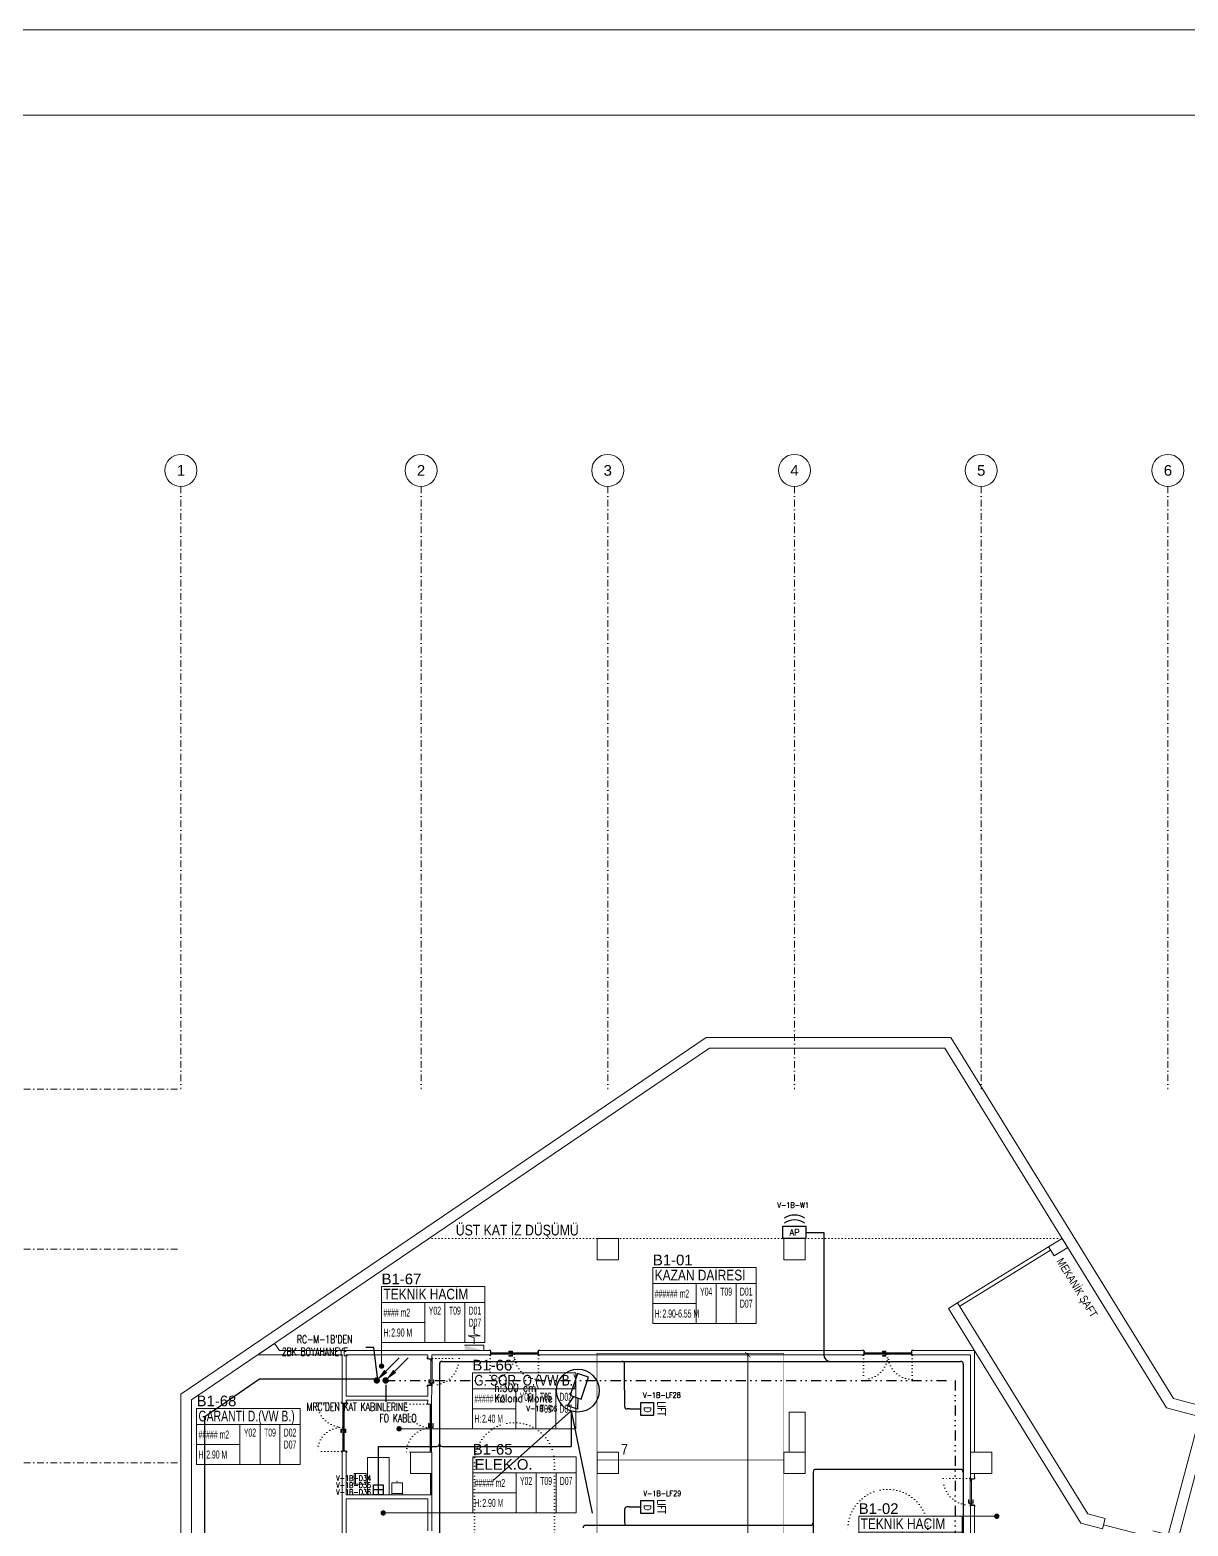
# Model space of a CAD drawing. Header units: metres. Extents: x -13621 to 152406, y -16073 to 22221.
# Drawn here: x 55434 to 59776, y 6992 to 12601 of the extents above; entities that cross this region are included whole.
import ezdxf
from ezdxf.enums import TextEntityAlignment as Align

# ---------------------------------------------------------------- set-up
doc = ezdxf.new("R2010")
doc.units = ezdxf.units.M
doc.header["$LTSCALE"] = 100
doc.header["$MEASUREMENT"] = 0
for name, pattern in [('DASHDOT2', [0.5, 0.25, -0.125, 0, -0.125]), ('DIVIDE2', [0.625, 0.25, -0.125, 0, -0.125, 0, -0.125]), ('DOT2', [0.125, 0, -0.125]), ('DOT5', [0.75, 0, -0.75]), ('HIDDEN', [0.375, 0.25, -0.125])]:
    doc.linetypes.add(name, pattern=pattern)
doc.layers.get('0').update_dxf_attribs({"color": 9, "lineweight": 9})
for name, color, linetype, lineweight in [('00', 9, 'Continuous', 9), ('01', 9, 'Continuous', 9), ('05', 9, 'Continuous', 9), ('05S', 9, 'Continuous', 9), ('06B', 9, 'Continuous', 9), ('06C', 9, 'Continuous', 9), ('06D', 9, 'Continuous', 9), ('09', 9, 'Continuous', 9), ('10', 9, 'Continuous', 9), ('15', 9, 'Continuous', 9), ('20', 9, 'DOT2', 9), ('21', 9, 'Continuous', 9), ('21_mahal200', 9, 'Continuous', 9), ('24', 9, 'DASHDOT2', 9), ('25', 9, 'Continuous', 9), ('32-ekipman', 9, 'Continuous', 9), ('40A', 9, 'Continuous', 9), ('Data  Tavan', 170, 'Continuous', 30), ('E-ACCESS POINT (KABLOSUZ ERİŞİM İÇİN)', 7, 'Continuous', 30), ('E-DAHİLİ DOME KAMERA', 7, 'Continuous', 30), ('E-DAHİLİ KAMERA', 7, 'Continuous', 30), ('E-DATA LIFT PRIZI', 7, 'Continuous', 30), ('E-DUVARA MONTE PRİZ KUTUSU', 7, 'Continuous', 30), ('E-KABLO', 7, 'Continuous', 30), ('E-OK', 3, 'Continuous', 30), ('E-YAZI', 7, 'Continuous', 30)]:
    doc.layers.add(name, color=color, linetype=linetype, lineweight=lineweight)
doc.styles.add('Arial', font='arial.ttf', dxfattribs={"height": 2.5})
doc.styles.add('E-YAZI', font='txttw.shx')
doc.styles.add('MuuM_TEXT-STANDART', font='ARIALN.TTF')
doc.dimstyles.new('MuuM_DIM200', dxfattribs={"dimscale": 20, "dimtxt": 2, "dimasz": 1, "dimexe": 1, "dimexo": 1, "dimgap": 1, "dimtad": 1, "dimdec": 1, "dimrnd": 0.5, "dimdsep": 46, "dimtxsty": 'MuuM_TEXT-STANDART', "dimblk": 'ARCHTICK', "dimcen": 0, "dimdle": 0.15, "dimclrd": 256, "dimclre": 256, "dimclrt": 256, "dimadec": 0, "dimazin": 0, "dimtfac": 5, "dimtdec": 1, "dimtix": 1, "dimtmove": 2, "dimatfit": 3, "dimldrblk": 'DOT', "dimfxl": 3, "dimfxlon": 1, "dimtolj": 1, "dimlwd": -1, "dimlwe": -1, "dimarcsym": 0})

# ---------------------------------------------------------------- blocks, each defined once
blk = doc.blocks.new('0_aks')
at = {"linetype": 'Continuous'}
blk.add_circle((0, 0), 3, dxfattribs=at)
at = {"style": 'Arial'}
blk.add_attdef('AKS', text='', height=2, dxfattribs=at).set_placement((0, 0), align=Align.MIDDLE_CENTER)
blk = doc.blocks.new('p-akslar_yeni')
at = {"layer": '24'}
for points in [[(6415, 2315.1), (6415, 55)], [(7315, 2315.1), (7315, 55)], [(8015, 2315.1), (8015, 55)], [(8715, 2315.1), (8715, 55)], [(9415, 2315.1), (9415, 55)], [(10115, 2315.1), (10115, 55)], [(-2190, 55), (6415, 55)], [(-2190, -545), (6415, -545)], [(-2190, -1345), (6415, -1345)]]:
    blk.add_lwpolyline(points, dxfattribs=at)
at = {"layer": '21', "xscale": 20, "yscale": 20, "zscale": 20}
for p, values in [((6415, 2375.1), {'AKS': '1'}), ((7315, 2375.1), {'AKS': '2'}), ((8015, 2375.1), {'AKS': '3'}), ((8715, 2375.1), {'AKS': '4'}), ((9415, 2375.1), {'AKS': '5'}), ((10115, 2375.1), {'AKS': '6'})]:
    blk.add_blockref('0_aks', p, dxfattribs=at).add_auto_attribs(values)
blk = doc.blocks.new('10_DUVARA MONTE PRİZ KUTUSU')
at = {"layer": 'E-DUVARA MONTE PRİZ KUTUSU', "color": 4}
for p, q in [((24.5, 0), (-24.5, 0)), ((0, 24.5), (0, -24.5))]:
    blk.add_line(p, q, dxfattribs=at)
blk.add_lwpolyline([(-24.5, -24.5), (24.5, -24.5), (24.5, 24.5), (-24.5, 24.5)], close=True, dxfattribs=at)
blk = doc.blocks.new('E-DATA LIFT PRIZI')
at = {"layer": 'E-DATA LIFT PRIZI', "color": 2}
blk.add_line((0, 0), (0, 42), dxfattribs=at)
blk.add_lwpolyline([(-24.6, 89.6), (24.6, 89.6), (24.6, 42), (-24.6, 42)], close=True, dxfattribs=at)
at = {"layer": 'E-DATA LIFT PRIZI', "color": 2, "style": 'E-YAZI', "width": 0.7}
blk.add_text('LIFT', height=30, dxfattribs=at).set_placement((-28, 104.2))
at = {"layer": 'E-DATA LIFT PRIZI', "color": 2, "style": 'E-YAZI'}
blk.add_text('D', height=25.6, dxfattribs=at).set_placement((-8.8, 54.6))
blk = doc.blocks.new('*U215')
at = {"layer": 'E-ACCESS POINT (KABLOSUZ ERİŞİM İÇİN)', "color": 4}
blk.add_lwpolyline([(-2.39, 3.24), (2.39, 3.24), (2.39, 0.65), (-2.39, 0.65)], close=True, dxfattribs=at)
at = {"layer": 'E-ACCESS POINT (KABLOSUZ ERİŞİM İÇİN)', "color": 3}
for centre in [(0, 1.56), (0, 0.55)]:
    blk.add_arc(centre, 3.99, 57.1828, 122.8172, dxfattribs=at)
at = {"layer": 'E-ACCESS POINT (KABLOSUZ ERİŞİM İÇİN)', "color": 3, "style": 'E-YAZI'}
blk.add_text('AP', height=1.28, dxfattribs=at).set_placement((-1.05, 1.31))
blk = doc.blocks.new('100_DAHİLİ DOME KAMERA')
at = {"layer": 'E-DAHİLİ DOME KAMERA', "color": 4}
for p, q in [((-1.94, 0.71), (-1.94, -0.69)), ((0.82, 0.71), (-1.94, 0.71)), ((0.82, -0.69), (0.82, 0.71)), ((0.82, 0.29), (2.13, 0.67)), ((2.13, 0.67), (2.13, -0.64)), ((-1.94, -0.69), (0.82, -0.69)), ((0.82, -0.27), (2.13, -0.64))]:
    blk.add_line(p, q, dxfattribs=at)
at = {"layer": 'E-DAHİLİ DOME KAMERA', "color": 4, "linetype": 'Continuous'}
blk.add_circle((0, 0), 2.57, dxfattribs=at)
at = {"layer": 'E-DAHİLİ KAMERA', "color": 4}
for q in [(13.42, 6.26), (13.42, -6.26)]:
    blk.add_line((2.57, 0), q, dxfattribs=at)
blk = doc.blocks.new('p-kolon_80x80')
blk.add_lwpolyline([(-40, -40), (40, -40), (40, 40), (-40, 40)], close=True)
blk = doc.blocks.new('1.bod.mimari.elk')
at = {"layer": '01'}
for points in [[(5506.7, -1741.2), (4752.4, -1474.9), (3694.6, -1194.2), (2863.6, 154.4), (1981.2, 154.4), (1695, -40), (1695, -40), (60, -1150.3), (40, -1163.9), (40, -1188.2), (40, -1370), (40, -1370), (40, -1430), (40, -1430), (40, -1850)], [(0, -2945), (0, -1142.7), (1968.9, 194.4), (2885.9, 194.4), (3720.3, -1159.7), (4764.2, -1436.6), (5520, -1703.5)], [(3252.2, -590.6), (3303.3, -559.2), (3324.2, -593.2), (3273.2, -624.7), (3252.2, -590.6)], [(3454.8, -1647.7), (3373.6, -1626.4), (2877.6, -821.5), (2911.6, -800.5), (2911.6, -800.5), (3399.2, -1591.8), (3464.9, -1609)], [(3643.2, -1655.6), (3701.4, -1670.8), (3819, -1227.3), (3857.7, -1237.5), (3729.8, -1719.6), (3633.1, -1694.3)], [(3454.8, -1647.7), (3464.9, -1609)]]:
    blk.add_lwpolyline(points, dxfattribs=at)
for p in [(1600, -600), (2300, -600), (900, -1400), (1600, -1400), (2300, -1400), (3000, -1400)]:
    blk.add_blockref('p-kolon_80x80', p, dxfattribs=at)
blk = doc.blocks.new('p-işyeri')
at = {"color": 0, "const_width": 2}
blk.add_lwpolyline([(200, 0), (200, 700), (-200, 700), (-200, 0)], close=True, dxfattribs=at)
blk = doc.blocks.new('prf-scr2')
at = {"linetype": 'DOT2', "ltscale": 10}
blk.add_line((0, 0.2), (0, -1.1), dxfattribs=at)
for p, q in [((-0.1, -0.2), (0.1, -0.3)), ((0.1, -0.2), (-0.1, -0.2)), ((0.1, -0.3), (-0.1, -0.3)), ((-0.1, -0.3), (0.1, -0.4)), ((0.1, -0.4), (-0.1, -0.4)), ((0.1, -0.5), (-0.1, -0.4)), ((-0.1, -0.4), (0.1, -0.4)), ((0.1, -0.6), (-0.1, -0.5)), ((-0.1, -0.5), (0.1, -0.5)), ((-0.1, -0.6), (0.1, -0.7)), ((0.1, -0.6), (-0.1, -0.6)), ((-0.1, -0.6), (0.1, -0.6)), ((-0.1, -0.7), (0.1, -0.8)), ((0.1, -0.7), (-0.1, -0.7)), ((-0.1, -0.8), (0.1, -0.8)), ((0.1, -0.8), (-0.1, -0.8)), ((0.1, -0.2), (0, -0.1)), ((0, -0.2), (0.1, -0.2))]:
    blk.add_line(p, q)
blk.add_lwpolyline([(0.2, 0), (-0.2, 0), (-0.2, 0), (-0.1, -0.1), (0.1, -0.1), (0.2, 0), (0.2, 0)], close=True)
for points in [[(0.2, 0), (-0.2, 0)], [(-0.1, -0.1), (-0.1, -0.2), (-0.1, -0.2), (-0.1, -0.2), (-0.1, -0.2), (-0.1, -0.3), (-0.1, -0.3), (-0.1, -0.3), (-0.1, -0.3), (-0.1, -0.4), (-0.1, -0.4), (-0.1, -0.4), (-0.1, -0.4), (-0.1, -0.4), (-0.1, -0.5), (-0.1, -0.5), (-0.1, -0.5), (-0.1, -0.5), (-0.1, -0.5), (-0.1, -0.5), (-0.1, -0.6), (-0.1, -0.6), (-0.1, -0.6), (-0.1, -0.6), (-0.1, -0.6), (-0.1, -0.7), (-0.1, -0.7), (-0.1, -0.7), (-0.1, -0.7), (-0.1, -0.7), (-0.1, -0.8), (-0.1, -0.8), (-0.1, -0.8), (-0.1, -0.8), (0, -0.9), (0, -0.9), (0, -0.9), (0.1, -0.8), (0.1, -0.8), (0.1, -0.7), (0.1, -0.7), (0.1, -0.7), (0.1, -0.7), (0.1, -0.7), (0.1, -0.7), (0.1, -0.6), (0.1, -0.6), (0.1, -0.6), (0.1, -0.6), (0.1, -0.6), (0.1, -0.5), (0.1, -0.5), (0.1, -0.5), (0.1, -0.5), (0.1, -0.4), (0.1, -0.4), (0.1, -0.4), (0.1, -0.4), (0.1, -0.4), (0.1, -0.3), (0.1, -0.3), (0.1, -0.3), (0.1, -0.3), (0.1, -0.3), (0.1, -0.3), (0.1, -0.2), (0.1, -0.2), (0.1, -0.2), (0.1, -0.2), (0.1, -0.2), (0.1, -0.1)]]:
    blk.add_lwpolyline(points)
blk = doc.blocks.new('gr-p-barel kilitli kapı kolu')
at = {"layer": '05S'}
h = blk.add_hatch(color=256, dxfattribs=at)
h.paths.add_polyline_path([(1.3, 0.8), (-1.3, 0.8), (-1.3, 0.7), (1.3, 0.7)])
h.paths.add_polyline_path([(2.75, 0.7), (-2.75, 0.7), (-2.75, 0), (2.75, 0)])
h.paths.add_polyline_path([(-11.7, 4.9), (-11.7, 6.7), (0.9, 6.7), (0.9, 0.8), (-0.9, 0.8), (-0.9, 4.9)])
at = {"flags": 128}
for points in [[(-0.9, 0.8), (-0.9, 4.9), (-11.7, 4.9), (-11.7, 6.7), (0.9, 6.7), (0.9, 0.8)], [(-0.8, 5), (0.8, 6.6)]]:
    blk.add_lwpolyline(points, dxfattribs=at)
blk.add_lwpolyline([(-2.75, 0), (-2.75, 0.7), (2.75, 0.7), (2.75, 0)])
blk.add_lwpolyline([(-1.3, 0.7), (1.3, 0.7), (1.3, 0.8), (-1.3, 0.8)], close=True)
blk = doc.blocks.new('p-de-02')
at = {"layer": '06C'}
blk.add_lwpolyline([(106.3, -16.6, 1), (106.3, -15.8), (104.3, -15.8), (104.3, -16.6), (106.4, -16.6)], format="xyb", dxfattribs=at)
blk.add_arc((106.3, -16.2), 0.5, 233.1301, 126.8699, dxfattribs=at)
at = {"layer": '09'}
for p, q in [((108.1, -16.7), (108.1, -16.6)), ((108.2, -16.7), (108.2, -16.6)), ((108.3, -16.6), (108.3, -16.7)), ((108.4, -16.7), (108.4, -16.6)), ((108.5, -16.6), (108.5, -16.7)), ((108.6, -16.7), (108.6, -16.6)), ((108.7, -16.6), (108.7, -16.7)), ((108.8, -16.6), (108.8, -16.7)), ((109.3, -21.9), (109.3, -21.7)), ((109.4, -21.7), (109.4, -21.9)), ((109.5, -21.9), (109.5, -21.7)), ((109.6, -21.7), (109.6, -21.9)), ((109.7, -21.9), (109.7, -21.7)), ((109.8, -21.7), (109.8, -21.9)), ((109.9, -21.9), (109.9, -21.7)), ((110, -21.9), (110, -21.7))]:
    blk.add_line(p, q, dxfattribs=at)
at = {"layer": '10'}
for points in [[(14.2, -6.8, -0.414214), (14.3, -6.7), (18.7, -6.7, -0.414214), (18.8, -6.8), (18.8, -14.1), (19, -14.1), (19, -6.8, 0.414214), (18.7, -6.5), (14.3, -6.5, 0.414214), (14, -6.8), (14, -7.7, 0.414214), (14.3, -8), (15.4, -8), (15.4, -7.8), (14.3, -7.8, -0.414214), (14.2, -7.7)], [(19, -9.7, -0.414214), (19.3, -9.4), (20.3, -9.4, -0.414214), (20.6, -9.7), (20.6, -16.1, -0.414214), (20.3, -16.4, -0.414214), (20, -16.1), (20, -15.2), (19, -15.2), (19, -24.2, -0.414214), (18.7, -24.5), (14.3, -24.5, -0.414214), (14, -24.2), (14, -23.3, -0.414214), (14.3, -23), (15.4, -23), (15.4, -23.2), (14.3, -23.2, 0.414214), (14.2, -23.3), (14.2, -24.2, 0.414214), (14.3, -24.3), (18.7, -24.3, 0.414214), (18.8, -24.2), (18.8, -15), (20.2, -15), (20.2, -16.1, 0.414214), (20.3, -16.2, 0.414214), (20.4, -16.1), (20.4, -9.7, 0.414214), (20.3, -9.6), (19.3, -9.6, 0.414214), (19.2, -9.7), (19.2, -10.6), (19, -10.6)], [(18.4, -25), (19.8, -24.4), (19.8, -21.5), (20, -21.5), (20, -24.5), (18.5, -25.2, -14.796002)], [(198.6, -9.7, 0.414214), (198.3, -9.4), (197.3, -9.4, 0.414214), (197, -9.7), (197, -16.1, 0.414214), (197.3, -16.4, 0.414214), (197.6, -16.1), (197.6, -15.2), (198.6, -15.2), (198.6, -24.2, 0.414214), (198.9, -24.5), (203.3, -24.5, 0.414214), (203.6, -24.2), (203.6, -23.3, 0.414214), (203.3, -23), (202.2, -23), (202.2, -23.2), (203.3, -23.2, -0.414214), (203.4, -23.3), (203.4, -24.2, -0.414214), (203.3, -24.3), (198.9, -24.3, -0.414214), (198.8, -24.2), (198.8, -15), (197.4, -15), (197.4, -16.1, -0.414214), (197.3, -16.2, -0.414214), (197.2, -16.1), (197.2, -9.7, -0.414214), (197.3, -9.6), (198.3, -9.6, -0.414214), (198.4, -9.7), (198.4, -10.6), (198.6, -10.6)], [(199.2, -25), (197.8, -24.4), (197.8, -21.5), (197.6, -21.5), (197.6, -24.5), (199.1, -25.2, 14.796002)], [(203.4, -6.8, 0.414214), (203.3, -6.7), (198.9, -6.7, 0.414214), (198.8, -6.8), (198.8, -14.1), (198.6, -14.1), (198.6, -6.8, -0.414214), (198.9, -6.5), (203.3, -6.5, -0.414214), (203.6, -6.8), (203.6, -7.7, -0.414214), (203.3, -8), (202.2, -8), (202.2, -7.8), (203.3, -7.8, 0.414214), (203.4, -7.7)]]:
    blk.add_lwpolyline(points, format="xyb", close=True, dxfattribs=at)
for points in [[(108.2, -20.1), (108.2, -18.1), (108.5, -18.1), (108.5, -17), (20.3, -17), (20.3, -18.1), (20.6, -18.1), (20.6, -20.1), (20.3, -20.1), (20.3, -18.3), (20, -18.3), (20, -16.7), (108.8, -16.7), (108.8, -18.3), (108.5, -18.3), (108.5, -20.1)], [(108.2, -18.1), (108.2, -20.1), (108.8, -20.1), (108.8, -21.7), (20, -21.7), (20, -20.1), (20.6, -20.1), (20.6, -18.1), (20.9, -18.1), (20.9, -20.3), (20.3, -20.3), (20.3, -21.4), (108.5, -21.4), (108.5, -20.3), (107.9, -20.3), (107.9, -18.1), (108.2, -18.1)], [(109.9, -20.1), (109.9, -18.1), (109.6, -18.1), (109.6, -17), (197.3, -17), (197.3, -18.1), (197, -18.1), (197, -20.1), (197.3, -20.1), (197.3, -18.3), (197.6, -18.3), (197.6, -16.7), (109.3, -16.7), (109.3, -18.3), (109.6, -18.3), (109.6, -20.1)], [(109.9, -18.1), (109.9, -20.1), (109.3, -20.1), (109.3, -21.7), (197.6, -21.7), (197.6, -20.1), (197, -20.1), (197, -18.1), (196.7, -18.1), (196.7, -20.3), (197.3, -20.3), (197.3, -21.4), (109.6, -21.4), (109.6, -20.3), (110.2, -20.3), (110.2, -18.1), (109.9, -18.1)]]:
    blk.add_lwpolyline(points, dxfattribs=at)
for points in [[(20.9, -17.2), (26.9, -17.2), (26.9, -21.2), (20.9, -21.2)], [(21.2, -17.5), (26.6, -17.5), (26.6, -20.9), (21.2, -20.9)], [(107.9, -17.2), (101.9, -17.2), (101.9, -21.2), (107.9, -21.2)], [(107.6, -17.5), (102.2, -17.5), (102.2, -20.9), (107.6, -20.9)], [(108.1, -22.4), (110, -22.4), (110, -21.9), (108.1, -21.9), (107.5, -21.9), (107.5, -22.4)], [(110, -16.1), (108.1, -16.1), (108.1, -16.6), (110.6, -16.6), (110.6, -16.6), (110.6, -16.1)], [(110.2, -17.2), (116.2, -17.2), (116.2, -21.2), (110.2, -21.2)], [(110.5, -17.5), (115.9, -17.5), (115.9, -20.9), (110.5, -20.9)], [(196.7, -17.2), (192.7, -17.2), (192.7, -21.2), (196.7, -21.2)], [(196.4, -17.5), (193, -17.5), (193, -20.9), (196.4, -20.9)]]:
    blk.add_lwpolyline(points, close=True, dxfattribs=at)
for centre in [(17.8, -25.5), (199.8, -25.5)]:
    blk.add_circle(centre, 0.55, dxfattribs=at)
at = {"layer": '20'}
for p, q in [((17.8, -25.5), (17.8, -116)), ((199.8, -25.5), (199.8, -116))]:
    blk.add_line(p, q, dxfattribs=at)
at = {"layer": '20', "linetype": 'HIDDEN'}
for points in [[(18.6, -24.3), (18.6, -23), (17.1, -23), (17.1, -24.3)], [(18.4, -25), (18.4, -23.2), (17.3, -23.2), (17.3, -25)], [(199, -24.3), (199, -23), (200.5, -23), (200.5, -24.3)], [(199.2, -25), (199.2, -23.2), (200.3, -23.2), (200.3, -25)]]:
    blk.add_lwpolyline(points, dxfattribs=at)
at = {"layer": '20'}
for centre, start, end in [((17.8, -25.5), 270, 2.4057), ((199.8, -25.5), 177.5943, 270)]:
    blk.add_arc(centre, 90.5, start, end, dxfattribs=at)
at = {"layer": '06B', "xscale": -1}
blk.add_blockref('gr-p-barel kilitli kapı kolu', (117.3, -16.7), dxfattribs=at)
at = {"layer": '06B', "rotation": 180}
blk.add_blockref('gr-p-barel kilitli kapı kolu', (117.3, -21.7), dxfattribs=at)
at = {"layer": '10', "xscale": -1, "rotation": 90}
for p in [(20.3, -19.2), (109.6, -19.2)]:
    blk.add_blockref('prf-scr2', p, dxfattribs=at)
at = {"layer": '10', "rotation": 270}
for p in [(108.5, -19.2), (197.3, -19.2)]:
    blk.add_blockref('prf-scr2', p, dxfattribs=at)
blk = doc.blocks.new('K-SAC-01')
at = {"layer": '10'}
for points in [[(-4.6, 16.2, -0.414214), (-4.5, 16.3), (-0.1, 16.3, -0.414214), (0, 16.2), (0, 5.9), (0.2, 5.9), (0.2, 16.2, 0.414214), (-0.1, 16.5), (-4.5, 16.5, 0.414214), (-4.8, 16.2), (-4.8, 15.3, 0.414214), (-4.5, 15), (-3.4, 15), (-3.4, 15.2), (-4.5, 15.2, -0.414214), (-4.6, 15.3)], [(0.2, 10.3, -0.414214), (0.5, 10.6), (1.5, 10.6, -0.414214), (1.8, 10.3), (1.8, 3.9, -0.414214), (1.5, 3.6, -0.414214), (1.2, 3.9), (1.2, 4.8), (0.2, 4.8), (0.2, -1.2, -0.414214), (-0.1, -1.5), (-4.5, -1.5, -0.414214), (-4.8, -1.2), (-4.8, -0.3, -0.414214), (-4.5, 0), (-3.4, 0), (-3.4, -0.2), (-4.5, -0.2, 0.414214), (-4.6, -0.3), (-4.6, -1.2, 0.414214), (-4.5, -1.3), (-0.1, -1.3, 0.414214), (0, -1.2), (0, 5), (1.4, 5), (1.4, 3.9, 0.414214), (1.5, 3.8, 0.414214), (1.6, 3.9), (1.6, 10.3, 0.414214), (1.5, 10.4), (0.5, 10.4, 0.414214), (0.4, 10.3), (0.4, 9.4), (0.2, 9.4)], [(-0.4, -2), (1, -1.4), (1, 1.5), (1.2, 1.5), (1.2, -1.5), (-0.3, -2.2, -14.796002)], [(99.8, 10.3, 0.414214), (99.5, 10.6), (98.5, 10.6, 0.414214), (98.2, 10.3), (98.2, 3.9, 0.414214), (98.5, 3.6, 0.414214), (98.8, 3.9), (98.8, 4.8), (99.8, 4.8), (99.8, -1.2, 0.414214), (100.1, -1.5), (104.5, -1.5, 0.414214), (104.8, -1.2), (104.8, -0.3, 0.414214), (104.5, 0), (103.4, 0), (103.4, -0.2), (104.5, -0.2, -0.414214), (104.6, -0.3), (104.6, -1.2, -0.414214), (104.5, -1.3), (100.1, -1.3, -0.414214), (100, -1.2), (100, 5), (98.6, 5), (98.6, 3.9, -0.414214), (98.5, 3.8, -0.414214), (98.4, 3.9), (98.4, 10.3, -0.414214), (98.5, 10.4), (99.5, 10.4, -0.414214), (99.6, 10.3), (99.6, 9.4), (99.8, 9.4)], [(104.6, 16.2, 0.414214), (104.5, 16.3), (100.1, 16.3, 0.414214), (100, 16.2), (100, 5.9), (99.8, 5.9), (99.8, 16.2, -0.414214), (100.1, 16.5), (104.5, 16.5, -0.414214), (104.8, 16.2), (104.8, 15.3, -0.414214), (104.5, 15), (103.4, 15), (103.4, 15.2), (104.5, 15.2, 0.414214), (104.6, 15.3)]]:
    blk.add_lwpolyline(points, format="xyb", close=True, dxfattribs=at)
for points in [[(98.8, 0.1), (98.8, 2.1), (99.1, 2.1), (99.1, 3.2), (1.5, 3.2), (1.5, 2.1), (1.8, 2.1), (1.8, 0.1), (1.5, 0.1), (1.5, 1.9), (1.2, 1.9), (1.2, 3.5), (99.4, 3.5), (99.4, 1.9), (99.1, 1.9), (99.1, 0.1)], [(98.8, 2.1), (98.8, 0.1), (99.4, 0.1), (99.4, -1.5), (1.2, -1.5), (1.2, 0.1), (1.8, 0.1), (1.8, 2.1), (2.1, 2.1), (2.1, -0.1), (1.5, -0.1), (1.5, -1.2), (99.1, -1.2), (99.1, -0.1), (98.5, -0.1), (98.5, 2.1), (98.8, 2.1)]]:
    blk.add_lwpolyline(points, dxfattribs=at)
for points in [[(2.1, 3), (8.1, 3), (8.1, -1), (2.1, -1)], [(2.4, 2.7), (7.8, 2.7), (7.8, -0.7), (2.4, -0.7)], [(98.5, 3), (92.5, 3), (92.5, -1), (98.5, -1)], [(98.2, 2.7), (92.8, 2.7), (92.8, -0.7), (98.2, -0.7)]]:
    blk.add_lwpolyline(points, close=True, dxfattribs=at)
blk.add_circle((-0.9, -2.5), 0.55, dxfattribs=at)
at = {"layer": '20', "linetype": 'HIDDEN'}
for points in [[(-0.2, -1.3), (-0.2, 0), (-1.7, 0), (-1.7, -1.3)], [(-0.4, -2), (-0.4, -0.2), (-1.5, -0.2), (-1.5, -2)]]:
    blk.add_lwpolyline(points, dxfattribs=at)
at = {"layer": '20'}
blk.add_lwpolyline([(-0.9, -2.5), (-0.9, -102.9)], dxfattribs=at)
blk.add_arc((-0.9, -2.5), 100.4, 270, 1.5131, dxfattribs=at)
at = {"layer": '06B'}
blk.add_blockref('gr-p-barel kilitli kapı kolu', (91.4, 3.5), dxfattribs=at)
at = {"layer": '06B', "xscale": -1, "rotation": 180}
blk.add_blockref('gr-p-barel kilitli kapı kolu', (91.4, -1.5), dxfattribs=at)
at = {"layer": '10', "xscale": -1, "rotation": 90}
blk.add_blockref('prf-scr2', (1.5, 1), dxfattribs=at)
at = {"layer": '10', "rotation": 270}
blk.add_blockref('prf-scr2', (99.1, 1.2), dxfattribs=at)
blk = doc.blocks.new('_ArchTick')
at = {"color": 0, "linetype": 'ByBlock', "const_width": 0.15}
blk.add_lwpolyline([(-0.5, -0.5), (0.5, 0.5)], dxfattribs=at)
blk = doc.blocks.new('*D467')
at = {"layer": '25', "transparency": 16777216}
for p, q in [((92079.7, 5767), (92003.8, 5767)), ((92023.8, -1056), (92023.8, 5770)), ((92079.7, -1053), (92003.8, -1053))]:
    blk.add_line(p, q, dxfattribs=at)
at = {"layer": '25', "transparency": 16777216, "xscale": 20, "yscale": 20, "zscale": 20}
for p, rotation in [((92023.8, 5767), 90), ((92023.8, -1053), 270)]:
    blk.add_blockref('_ArchTick', p, dxfattribs=dict(at, rotation=rotation))
at = {"layer": '25', "transparency": 16777216, "insert": (91978.3, 2247.9), "char_height": 50, "attachment_point": 5, "rotation": 90, "style": 'MuuM_TEXT-STANDART'}
blk.add_mtext('\\A1;6820', dxfattribs=at)
blk = doc.blocks.new('_Dot')
at = {"color": 0, "linetype": 'ByBlock', "lineweight": -2}
blk.add_line((-0.5, 0), (-1, 0), dxfattribs=at)
at = {"color": 0, "linetype": 'ByBlock', "const_width": 0.5}
blk.add_lwpolyline([(-0.25, 0, 1), (0.25, 0, 1)], format="xyb", close=True, dxfattribs=at)
blk = doc.blocks.new('YD-72-20')
at = {"linetype": 'Continuous'}
for p, q in [((0, 0.714), (-0.028, 0.634)), ((0, 0.714), (0.028, 0.634)), ((0, 0.434), (0, 0.714)), ((0.36, 0), (-0.36, 0)), ((-0.225, 0.355), (0.225, 0.355)), ((-0.225, 0.355), (0, 0.276)), ((0.225, 0.355), (0, 0.434)), ((0, 0.058), (0, 0.276)), ((0.36, 0), (0.36, -0.2))]:
    blk.add_line(p, q, dxfattribs=at)
blk.add_solid([(0.36, -0.2), (-0.36, 0), (-0.36, -0.2)])
blk = doc.blocks.new('b1 yan.dol')
at = {"xscale": 100, "yscale": 100, "zscale": 100}
blk.add_blockref('YD-72-20', (57099.1, -11841.4), dxfattribs=at)
blk = doc.blocks.new('p-al-01_a')
at = {"layer": '06B'}
for points in [[(-5, -88.6), (-11.2, -88.6), (-11.2, -73.6), (-9.4, -73.6), (-9.4, -86.4), (-9.4, -86.4), (-5, -86.4), (-5, -88.6)], [(0, -88.6), (6.2, -88.6), (6.2, -73.6), (4.4, -73.6), (4.4, -86.4), (4.4, -86.4), (0, -86.4), (0, -88.6)]]:
    blk.add_lwpolyline(points, dxfattribs=at)
at = {"layer": '06D'}
for p, q in [((-5, -86.9), (-5, -5)), ((0, -5), (0, -86.9)), ((-5, -93.1), (-5, -175)), ((0, -175), (0, -93.1))]:
    blk.add_line(p, q, dxfattribs=at)
at = {"layer": '10'}
for points in [[(-5, 0), (0, 0), (0, -5), (-5, -5)], [(-5, -85), (0, -85), (0, -90), (-5, -90)], [(-5, -95), (0, -95), (0, -90), (-5, -90)], [(-5, -180), (0, -180), (0, -175), (-5, -175)]]:
    blk.add_lwpolyline(points, close=True, dxfattribs=at)
at = {"layer": '15'}
for points in [[(-2.5, -5), (-2.5, -85)], [(-2.5, -175), (-2.5, -95)]]:
    blk.add_lwpolyline(points, dxfattribs=at)
at = {"layer": '20'}
for points in [[(-5.3, 0), (-94.9, 0)], [(-5.3, -180), (-94.9, -180)], [(-5, -180), (-94.9, -180)]]:
    blk.add_lwpolyline(points, dxfattribs=at)
for centre, start, end in [((-1.5, 3.4), 182.0745, 267.6937), ((-1.5, -183.4), 92.3063, 177.9255)]:
    blk.add_arc(centre, 93.5, start, end, dxfattribs=at)
blk = doc.blocks.new('p-sandalye')
blk.add_line((-45, 20), (-45, -20))
blk.add_lwpolyline([(-5, 20), (-50, 20), (-50, -20), (-5, -20)], close=True)
blk.add_point((0, 0.1))
blk = doc.blocks.new('p-masa_servis')
at = {"linetype": 'DOT5'}
blk.add_lwpolyline([(0, 0), (0, 0)], dxfattribs=at)
blk.add_lwpolyline([(0, 0), (0, -80), (140, -80), (140, 0)], close=True)
for p, rotation in [((60, 0), 270), ((50, -110.1), 2.073722e-10)]:
    blk.add_blockref('p-sandalye', p, dxfattribs=dict(rotation=rotation))
blk = doc.blocks.new('p-birim')
blk.add_lwpolyline([(0, 0), (1, 0), (1, 1), (0, 1)], close=True)
blk = doc.blocks.new('prf-10x10')
blk.add_lwpolyline([(-5, -5), (5, -5), (5, 5), (-5, 5)], close=True)
at = {"color": 255}
blk.add_solid([(-5, -5), (5, -5), (-5, 5), (5, 5)], dxfattribs=at)
at = {"layer": '10'}
blk.add_point((0, 0), dxfattribs=at)
blk = doc.blocks.new('*U391')
at = {"layer": '06D'}
blk.add_lwpolyline([(-2.5, 80), (2.5, 80), (2.5, 0), (-2.5, 0)], close=True, dxfattribs=at)
at = {"layer": '15'}
blk.add_lwpolyline([(0, 75), (0, 5)], dxfattribs=at)
at = {"layer": '10', "xscale": 0.5, "yscale": 0.5, "rotation": 90}
for p in [(0, 77.5), (0, 2.5)]:
    blk.add_blockref('prf-10x10', p, dxfattribs=at)
blk = doc.blocks.new('0_roomno2')
blk.add_lwpolyline([(19.38, -10.5), (0, -10.5), (0, 0), (19.38, 0)], close=True)
for points in [[(0, -3), (19.38, -3)], [(8.12, -3), (8.12, -10.5)], [(11.88, -3), (11.88, -10.5)], [(15.62, -3), (15.62, -10.5)], [(0, -6.75), (8.12, -6.75)]]:
    blk.add_lwpolyline(points)
at = {"style": 'MuuM_TEXT-STANDART', "width": 0.6}
blk.add_text('H:', height=1.5, dxfattribs=at).set_placement((0.35, -8.61), align=Align.MIDDLE_LEFT)
at = {"style": 'Arial'}
blk.add_attdef('ODANO', (0, 1.17), '', height=2, dxfattribs=at)
blk.add_attdef('MEKANADI', text='', height=2, dxfattribs=at).set_placement((0.35, -3), align=Align.BOTTOM_LEFT)
at = {"style": 'MuuM_TEXT-STANDART', "width": 0.6}
for tag, p in [('M2', (0.35, -4.88)), ('TEMIZTAVANYUKSEKLIGI', (1.8, -8.61))]:
    blk.add_attdef(tag, text='', height=1.5, dxfattribs=at).set_placement(p, align=Align.MIDDLE_LEFT)
for tag, p in [('YER01', (10, -4.5)), ('TAVAN01', (13.75, -4.5)), ('DUVAR01', (17.5, -4.5)), ('YER02', (10, -6.75)), ('YER03', (10, -9)), ('TAVAN02', (13.75, -6.75)), ('TAVAN03', (13.75, -9)), ('DUVAR02', (17.5, -6.75)), ('DUVAR03', (17.5, -9))]:
    blk.add_attdef(tag, text='', height=1.5, dxfattribs=at).set_placement(p, align=Align.MIDDLE_CENTER)
blk = doc.blocks.new('1.bod.mimari1.elk')
at = {"layer": '00'}
for points in [[(2911.64, -800.47), (3252.18, -590.64)], [(2919.51, -813.24), (3260.05, -603.41)], [(2560.25, -995), (2560.25, -980)], [(620, -1765), (620, -1535), (925, -1535), (925, -1655)], [(940, -1655), (940, -1520), (925, -1520), (925, -1520), (620, -1520), (620, -1357.02), (605, -1357.02), (605, -1520), (605, -1520), (605, -1765)], [(2960, -1460), (2960, -1440), (2975, -1440), (2975, -1460)], [(2960, -1460), (2975, -1460)], [(2960, -1560), (2975, -1560)], [(3725, -1755), (2960, -1755), (2960, -1560)], [(2975, -1560), (2975, -1740), (3725, -1740)], [(3636.87, -1679.79), (3458.59, -1633.16)]]:
    blk.add_lwpolyline(points, dxfattribs=at)
for points in [[(288.66, -995), (605, -995), (605, -1177.02), (620, -1177.02), (620, -1165), (925, -1165), (924.75, -1180), (939.75, -1180), (940, -1110), (925, -1110), (925, -1150), (620, -1150), (620, -995), (865, -995), (925, -995), (925, -1010), (940, -1010), (940, -995), (1160, -995), (1160, -995), (1160, -995), (1160, -995), (1160, -995), (1160, -980), (865, -980), (800, -980), (800, -980), (785, -980), (785, -980), (369.63, -980), (351.05, -952.64)], [(2560.25, -995), (1340, -995), (1340, -980), (2560.25, -980), (2560.25, -995)], [(2975, -1360), (2975, -980), (2740.25, -980), (2740.25, -995), (2960, -995), (2960, -1360)]]:
    blk.add_lwpolyline(points, close=True, dxfattribs=at)
at = {"layer": '06D', "linetype": 'DOT2'}
for points in [[(1100, -1400, -1), (1400, -1400, 0)], [(1100, -1400), (1100, -3850, 0.4142136), (1600, -4350), (2300, -4350)], [(1400, -1400), (1400, -3850, 0.4142136), (1600, -4050)], [(2500, -1650, -1), (2800, -1650, 0)]]:
    blk.add_lwpolyline(points, format="xyb", dxfattribs=at)
at = {"layer": '20'}
blk.add_lwpolyline([(929.24, -560), (3303.5, -560)], dxfattribs=at)
at = {"xscale": -1, "rotation": 90}
blk.add_blockref('K-SAC-01', (940, -1010), dxfattribs=at)
for name, p in [('p-al-01_a', (939.75, -1180)), ('*U391', (937.5, -1520))]:
    blk.add_blockref(name, p)
at = {"rotation": 270}
blk.add_blockref('K-SAC-01', (2960, -1460), dxfattribs=at)
at = {"layer": '05', "xscale": 60.00000000000003, "yscale": 150}
blk.add_blockref('p-birim', (2280, -1360), dxfattribs=at)
at = {"layer": '05', "rotation": 90.00000000000001}
blk.add_blockref('p-masa_servis', (700, -1520), dxfattribs=at)
at = {"layer": '06D', "color": 89, "linetype": 'HIDDEN', "true_color": 0x2e4d23, "rotation": 90}
for p in [(2260, -1190), (2260, -1590)]:
    blk.add_blockref('p-işyeri', p, dxfattribs=at)
at = {"layer": '10', "xscale": -1}
for p in [(1358.8, -972), (2759.05, -972)]:
    blk.add_blockref('p-de-02', p, dxfattribs=at)
at = {"layer": '10', "rotation": 270}
blk.add_blockref('p-de-02', (628, -1158.22), dxfattribs=at)
at = {"layer": '21_mahal200'}
ref = blk.add_blockref('0_roomno2', (1769.12, -668.77), dxfattribs=dict(at, xscale=20, yscale=20, zscale=20))
ref.add_attrib('ODANO', 'B1-01', (1769.12, -660.12), dxfattribs={"layer": '0', "height": 40, "style": 'Arial'})
ref.add_attrib('MEKANADI', 'KAZAN DAİRESİ', dxfattribs={"layer": '0', "height": 40, "style": 'Arial', "width": 0.8}).set_placement((1776.12, -728.77), align=Align.BOTTOM_LEFT)
ref.add_attrib('M2', '###### m2', dxfattribs={"layer": '0', "height": 30, "style": 'MuuM_TEXT-STANDART', "width": 0.6}).set_placement((1776.12, -766.27), align=Align.MIDDLE_LEFT)
ref.add_attrib('TEMIZTAVANYUKSEKLIGI', '2.90-6.55 M', dxfattribs={"layer": '0', "height": 30, "style": 'MuuM_TEXT-STANDART', "width": 0.6}).set_placement((1805.12, -840.93), align=Align.MIDDLE_LEFT)
ref.add_attrib('YER01', 'Y04', dxfattribs={"layer": '0', "height": 30, "style": 'MuuM_TEXT-STANDART', "width": 0.6}).set_placement((1969.12, -758.77), align=Align.MIDDLE_CENTER)
ref.add_attrib('TAVAN01', 'T09', dxfattribs={"layer": '0', "height": 30, "style": 'MuuM_TEXT-STANDART', "width": 0.6}).set_placement((2044.12, -758.77), align=Align.MIDDLE_CENTER)
ref.add_attrib('DUVAR01', 'D01', dxfattribs={"layer": '0', "height": 30, "style": 'MuuM_TEXT-STANDART', "width": 0.6}).set_placement((2119.12, -758.77), align=Align.MIDDLE_CENTER)
ref.add_attrib('DUVAR02', 'D07', dxfattribs={"layer": '0', "height": 30, "style": 'MuuM_TEXT-STANDART', "width": 0.6}).set_placement((2119.12, -803.77), align=Align.MIDDLE_CENTER)
ref = blk.add_blockref('0_roomno2', (752.13, -739.87), dxfattribs=dict(at, xscale=20, yscale=20, zscale=20))
ref.add_attrib('ODANO', 'B1-67', (752.13, -731.23), dxfattribs={"layer": '0', "height": 40, "style": 'Arial'})
ref.add_attrib('MEKANADI', 'TEKNİK HACİM', dxfattribs={"layer": '0', "height": 40, "style": 'Arial', "width": 0.8}).set_placement((759.13, -799.87), align=Align.BOTTOM_LEFT)
ref.add_attrib('M2', '#### m2', dxfattribs={"layer": '0', "height": 30, "style": 'MuuM_TEXT-STANDART', "width": 0.6}).set_placement((759.13, -837.37), align=Align.MIDDLE_LEFT)
ref.add_attrib('TEMIZTAVANYUKSEKLIGI', '2.90 M', dxfattribs={"layer": '0', "height": 30, "style": 'MuuM_TEXT-STANDART', "width": 0.6}).set_placement((788.13, -912.03), align=Align.MIDDLE_LEFT)
ref.add_attrib('YER01', 'Y02', dxfattribs={"layer": '0', "height": 30, "style": 'MuuM_TEXT-STANDART', "width": 0.6}).set_placement((952.13, -829.87), align=Align.MIDDLE_CENTER)
ref.add_attrib('TAVAN01', 'T09', dxfattribs={"layer": '0', "height": 30, "style": 'MuuM_TEXT-STANDART', "width": 0.6}).set_placement((1027.13, -829.87), align=Align.MIDDLE_CENTER)
ref.add_attrib('DUVAR01', 'D01', dxfattribs={"layer": '0', "height": 30, "style": 'MuuM_TEXT-STANDART', "width": 0.6}).set_placement((1102.13, -829.87), align=Align.MIDDLE_CENTER)
ref.add_attrib('DUVAR02', 'D07', dxfattribs={"layer": '0', "height": 30, "style": 'MuuM_TEXT-STANDART', "width": 0.6}).set_placement((1102.13, -874.87), align=Align.MIDDLE_CENTER)
ref = blk.add_blockref('0_roomno2', (1092.76, -1062.9), dxfattribs=dict(at, xscale=20, yscale=20, zscale=20))
ref.add_attrib('ODANO', 'B1-66', (1092.76, -1054.26), dxfattribs={"layer": '0', "height": 40, "style": 'Arial'})
ref.add_attrib('MEKANADI', 'G. SOR. O.(VW B.)', dxfattribs={"layer": '0', "height": 40, "style": 'Arial', "width": 0.8}).set_placement((1099.76, -1122.9), align=Align.BOTTOM_LEFT)
ref.add_attrib('M2', '##### m2', dxfattribs={"layer": '0', "height": 30, "style": 'MuuM_TEXT-STANDART', "width": 0.6}).set_placement((1099.76, -1160.4), align=Align.MIDDLE_LEFT)
ref.add_attrib('TEMIZTAVANYUKSEKLIGI', '2.40 M', dxfattribs={"layer": '0', "height": 30, "style": 'MuuM_TEXT-STANDART', "width": 0.6}).set_placement((1128.76, -1235.06), align=Align.MIDDLE_LEFT)
ref.add_attrib('YER01', 'Y02', dxfattribs={"layer": '0', "height": 30, "style": 'MuuM_TEXT-STANDART', "width": 0.6}).set_placement((1292.76, -1152.9), align=Align.MIDDLE_CENTER)
ref.add_attrib('TAVAN01', 'T05', dxfattribs={"layer": '0', "height": 30, "style": 'MuuM_TEXT-STANDART', "width": 0.6}).set_placement((1367.76, -1152.9), align=Align.MIDDLE_CENTER)
ref.add_attrib('DUVAR01', 'D02', dxfattribs={"layer": '0', "height": 30, "style": 'MuuM_TEXT-STANDART', "width": 0.6}).set_placement((1442.76, -1152.9), align=Align.MIDDLE_CENTER)
ref.add_attrib('TAVAN02', 'T09', dxfattribs={"layer": '0', "height": 30, "style": 'MuuM_TEXT-STANDART', "width": 0.6}).set_placement((1367.76, -1197.9), align=Align.MIDDLE_CENTER)
ref.add_attrib('DUVAR02', 'D07', dxfattribs={"layer": '0', "height": 30, "style": 'MuuM_TEXT-STANDART', "width": 0.6}).set_placement((1442.76, -1197.9), align=Align.MIDDLE_CENTER)
ref = blk.add_blockref('0_roomno2', (58.84, -1197.12), dxfattribs=dict(at, xscale=20, yscale=20, zscale=20))
ref.add_attrib('ODANO', 'B1-68', (58.84, -1188.48), dxfattribs={"layer": '0', "height": 40, "style": 'Arial'})
ref.add_attrib('MEKANADI', 'GARANTİ D.(VW B.)', dxfattribs={"layer": '0', "height": 40, "style": 'Arial', "width": 0.7}).set_placement((65.84, -1257.12), align=Align.BOTTOM_LEFT)
ref.add_attrib('M2', '##### m2', dxfattribs={"layer": '0', "height": 30, "style": 'MuuM_TEXT-STANDART', "width": 0.6}).set_placement((65.84, -1294.62), align=Align.MIDDLE_LEFT)
ref.add_attrib('TEMIZTAVANYUKSEKLIGI', '2.90 M', dxfattribs={"layer": '0', "height": 30, "style": 'MuuM_TEXT-STANDART', "width": 0.6}).set_placement((94.84, -1369.28), align=Align.MIDDLE_LEFT)
ref.add_attrib('YER01', 'Y02', dxfattribs={"layer": '0', "height": 30, "style": 'MuuM_TEXT-STANDART', "width": 0.6}).set_placement((258.84, -1287.12), align=Align.MIDDLE_CENTER)
ref.add_attrib('TAVAN01', 'T09', dxfattribs={"layer": '0', "height": 30, "style": 'MuuM_TEXT-STANDART', "width": 0.6}).set_placement((333.84, -1287.12), align=Align.MIDDLE_CENTER)
ref.add_attrib('DUVAR01', 'D02', dxfattribs={"layer": '0', "height": 30, "style": 'MuuM_TEXT-STANDART', "width": 0.6}).set_placement((408.84, -1287.12), align=Align.MIDDLE_CENTER)
ref.add_attrib('DUVAR02', 'D07', dxfattribs={"layer": '0', "height": 30, "style": 'MuuM_TEXT-STANDART', "width": 0.6}).set_placement((408.84, -1332.12), align=Align.MIDDLE_CENTER)
ref = blk.add_blockref('0_roomno2', (1093.91, -1378.49), dxfattribs=dict(at, xscale=20, yscale=20, zscale=20))
ref.add_attrib('ODANO', 'B1-65', (1093.91, -1369.84), dxfattribs={"layer": '0', "height": 40, "style": 'Arial'})
ref.add_attrib('MEKANADI', 'ELEK.O.', dxfattribs={"layer": '0', "height": 40, "style": 'Arial'}).set_placement((1100.91, -1438.49), align=Align.BOTTOM_LEFT)
ref.add_attrib('M2', '##### m2', dxfattribs={"layer": '0', "height": 30, "style": 'MuuM_TEXT-STANDART', "width": 0.6}).set_placement((1100.91, -1475.99), align=Align.MIDDLE_LEFT)
ref.add_attrib('TEMIZTAVANYUKSEKLIGI', '2.90 M', dxfattribs={"layer": '0', "height": 30, "style": 'MuuM_TEXT-STANDART', "width": 0.6}).set_placement((1129.91, -1550.65), align=Align.MIDDLE_LEFT)
ref.add_attrib('YER01', 'Y02', dxfattribs={"layer": '0', "height": 30, "style": 'MuuM_TEXT-STANDART', "width": 0.6}).set_placement((1293.91, -1468.49), align=Align.MIDDLE_CENTER)
ref.add_attrib('TAVAN01', 'T09', dxfattribs={"layer": '0', "height": 30, "style": 'MuuM_TEXT-STANDART', "width": 0.6}).set_placement((1368.91, -1468.49), align=Align.MIDDLE_CENTER)
ref.add_attrib('DUVAR01', 'D07', dxfattribs={"layer": '0', "height": 30, "style": 'MuuM_TEXT-STANDART', "width": 0.6}).set_placement((1443.91, -1468.49), align=Align.MIDDLE_CENTER)
ref = blk.add_blockref('0_roomno2', (2540.94, -1600.8), dxfattribs=dict(at, xscale=20, yscale=20, zscale=20))
ref.add_attrib('ODANO', 'B1-02', (2540.94, -1592.16), dxfattribs={"layer": '0', "height": 40, "style": 'Arial'})
ref.add_attrib('MEKANADI', 'TEKNİK HACİM', dxfattribs={"layer": '0', "height": 40, "style": 'Arial', "width": 0.8}).set_placement((2547.94, -1660.8), align=Align.BOTTOM_LEFT)
ref.add_attrib('M2', '##### m2', dxfattribs={"layer": '0', "height": 30, "style": 'MuuM_TEXT-STANDART', "width": 0.6}).set_placement((2547.94, -1698.3), align=Align.MIDDLE_LEFT)
ref.add_attrib('TEMIZTAVANYUKSEKLIGI', '2.90 M', dxfattribs={"layer": '0', "height": 30, "style": 'MuuM_TEXT-STANDART', "width": 0.6}).set_placement((2576.94, -1772.96), align=Align.MIDDLE_LEFT)
ref.add_attrib('YER01', 'Y04', dxfattribs={"layer": '0', "height": 30, "style": 'MuuM_TEXT-STANDART', "width": 0.6}).set_placement((2740.94, -1690.8), align=Align.MIDDLE_CENTER)
ref.add_attrib('TAVAN01', 'T09', dxfattribs={"layer": '0', "height": 30, "style": 'MuuM_TEXT-STANDART', "width": 0.6}).set_placement((2815.94, -1690.8), align=Align.MIDDLE_CENTER)
ref.add_attrib('DUVAR01', 'D01', dxfattribs={"layer": '0', "height": 30, "style": 'MuuM_TEXT-STANDART', "width": 0.6}).set_placement((2890.94, -1690.8), align=Align.MIDDLE_CENTER)
ref.add_attrib('DUVAR02', 'D07', dxfattribs={"layer": '0', "height": 30, "style": 'MuuM_TEXT-STANDART', "width": 0.6}).set_placement((2890.94, -1735.8), align=Align.MIDDLE_CENTER)
at = {"layer": '32-ekipman'}
blk.add_blockref('b1 yan.dol', (-56000, 10881.42), dxfattribs=at)
at = {"layer": '21', "style": 'MuuM_TEXT-STANDART'}
for s, p in [('ÜST KAT İZ DÜŞÜMÜ', (1491.14, -560)), ('7', (1675.56, -1381.5))]:
    blk.add_text(s, height=40, dxfattribs=at).set_placement(p, align=Align.BOTTOM_RIGHT)
blk.add_text('MEKANİK ŞAFT', height=30, rotation=301.52599, dxfattribs=at).set_placement((3280.93, -644.38))
at = {"layer": '25'}
dim = blk.add_linear_dim(base=(2124.7, -995), p1=(2200.58, -7815), p2=(2200.58, -995), angle=90, dimstyle='MuuM_DIM200', override={"dimtxt": 2.5}, dxfattribs=at)
dim.commit()
dim.dimension.update_dxf_attribs({"geometry": '*D467', "text_midpoint": (2079.17, -4514.08), "dimtype": 128, "insert": (-89899.09, -6762)})
at = {"layer": '21_mahal200'}
for points in [[(752.13, -1038), (752.13, -949.87)], [(817.9, -1272.9), (1092.76, -1272.9)], [(758.29, -1588.49), (1093.91, -1588.49)], [(3058.33, -1600.8), (2928.44, -1600.8)]]:
    blk.add_leader(points, dimstyle='MuuM_DIM200', override={"dimasz": 1, "dimfxl": 10}, dxfattribs=at)

msp = doc.modelspace()

# ---------------------------------------------------------------- linework, layer by layer
at = {"layer": '40A'}
for points in [[(74159.3, -4218.6), (46159.3, -4218.6), (46159.3, 12601.4), (74159.3, 12601.4)], [(46479.3, 12281.4), (71999.5, 12281.4), (71999.5, -3898.6), (46479.3, -3898.6)]]:
    msp.add_lwpolyline(points, close=True, dxfattribs=at)
at = {"layer": 'Data  Tavan'}
for p, q in [((58343.1, 8093.3), (58409.7, 8093.3)), ((58409.7, 8093.3), (58409.7, 7634.9)), ((56969.2, 7599.9), (56969.2, 7301.3)), ((56979.1, 7609.9), (58923.5, 7609.9)), ((57663, 7501.8), (57663, 7599.9)), ((58932.4, 7599.9), (58932.4, 6565.6)), ((56090.1, 7402.6), (56294.9, 7544.5)), ((56294.9, 7544.5), (56731.9, 7544.5)), ((57663, 7501.8), (57663, 7441.5)), ((57462.7, 7424), (57462.7, 7291.3)), ((57681.8, 7431.5), (57673, 7431.5)), ((56090.1, 6821.6), (56090.1, 7402.6)), ((56969.2, 7331.2), (56969.2, 4158.8)), ((56740, 7146.7), (56740, 7291.3)), ((56740, 7291.3), (56959.2, 7291.3)), ((56979.2, 7291.3), (57462.7, 7291.3)), ((58370, 7195), (58370, 7005.2)), ((58388.1, 7205), (58380, 7205)), ((58709.4, 7205), (58388.1, 7205)), ((58922.4, 7204.9), (58709.4, 7205)), ((57663, 7054), (57663, 7005.2)), ((57681.8, 7064), (57673, 7064)), ((58370, 7032.8), (58370, 6575.2)), ((57517.4, 6995.2), (58360, 6995.2))]:
    msp.add_line(p, q, dxfattribs=at)
for centre, radius, start, end in [((58434.7, 7634.9), 25, 180, 270), ((56979.1, 7599.7), 10, 90, 180), ((57653, 7599.9), 10, 0, 90), ((58922.6, 7599.9), 10, 0, 90), ((57673, 7441.5), 10, 180, 270), ((56959.2, 7301.3), 10, 270, 0), ((56979.2, 7301.3), 10, 180, 270), ((58380, 7195), 10, 90, 180), ((58922.4, 7194.9), 10, 0, 90), ((57673, 7054), 10, 90, 180), ((57517.4, 6985.2), 10, 90, 180), ((57673, 7005.2), 10, 180, 270), ((58360, 7005.2), 10, 270, 0)]:
    msp.add_arc(centre, radius, start, end, dxfattribs=at)
at = {"layer": 'E-KABLO', "color": 6, "linetype": 'DIVIDE2', "ltscale": 1.5}
for p, q in [((56765.4, 7538), (58902.4, 7538)), ((58902.4, 7538), (58902.4, 4451.1))]:
    msp.add_line(p, q, dxfattribs=at)
at = {"layer": 'E-OK', "color": 3, "linetype": 'Continuous'}
for p, q in [((56768.2, 7572.8), (56818.7, 7623.4)), ((56801.5, 7572.8), (56852, 7623.4))]:
    msp.add_line(p, q, dxfattribs=at)
at = {"layer": 'E-OK', "color": 4, "linetype": 'Continuous', "const_width": 12}
for points in [[(56734.1, 7532.4, -1), (56734.1, 7544.4, -1)], [(56767.4, 7532.4, -1), (56767.4, 7544.4, -1)]]:
    msp.add_lwpolyline(points, format="xyb", close=True, dxfattribs=at)
at = {"layer": 'E-OK', "color": 3, "linetype": 'Continuous'}
for points in [[(56762.5, 7578.5), (56773.8, 7567.2), (56734.2, 7538.9)], [(56795.9, 7578.5), (56807.2, 7567.2), (56767.6, 7538.9)]]:
    msp.add_solid(points, dxfattribs=at)
at = {"layer": 'E-YAZI', "color": 3}
for p, q in [((56723.5, 7661.4), (56693.5, 7661.4)), ((56738.7, 7539.3), (56723.5, 7661.4)), ((56767.7, 7522.2), (56767.7, 7457.7))]:
    msp.add_line(p, q, dxfattribs=at)

# ---------------------------------------------------------------- block references
at = {"layer": '06D'}
for name in ['1.bod.mimari.elk', '1.bod.mimari1.elk']:
    msp.add_blockref(name, (56000, 8630), dxfattribs=at)
at = {"layer": '24'}
msp.add_blockref('p-akslar_yeni', (49585, 8575), dxfattribs=at)
at = {"layer": 'E-ACCESS POINT (KABLOSUZ ERİŞİM İÇİN)', "xscale": 18, "yscale": 18, "zscale": 18}
msp.add_blockref('*U215', (58300, 8058.3), dxfattribs=at)
at = {"layer": 'E-DAHİLİ DOME KAMERA', "xscale": 31.24999999834513, "yscale": 31.24999999834513, "zscale": 31.24999999834513, "rotation": 251.6451400700269}
msp.add_blockref('100_DAHİLİ DOME KAMERA', (57487.9, 7500.1), dxfattribs=at)
at = {"layer": 'E-DATA LIFT PRIZI', "color": 1, "rotation": 270}
for p in [(57681.8, 7431.5), (57681.8, 7064)]:
    msp.add_blockref('E-DATA LIFT PRIZI', p, dxfattribs=at)
at = {"layer": 'E-DUVARA MONTE PRİZ KUTUSU', "color": 3, "xscale": -0.75, "yscale": 0.75, "zscale": 0.75, "rotation": 180}
msp.add_blockref('10_DUVARA MONTE PRİZ KUTUSU', (56740, 7128.4), dxfattribs=at)

# ---------------------------------------------------------------- texts
at = {"layer": 'E-YAZI', "color": 6, "style": 'E-YAZI', "width": 0.8}
for s, p in [('V-1B-W1', (58236.1, 8185.3)), ('V-1B-LF28', (57732.2, 7473.5)), ('V-1B-C6', (57294.8, 7422.8)), ('V-1B-D34', (56581.9, 7161.7)), ('V-1B-D35', (56581.9, 7135.7)), ('V-1B-D36', (56581.9, 7110)), ('V-1B-LF29', (57733.9, 7105))]:
    msp.add_text(s, height=20, dxfattribs=at).set_placement(p)
at = {"layer": 'E-YAZI', "color": 3, "style": 'E-YAZI', "width": 0.7}
for s, p in [("RC-M-1B'DEN", (56435, 7677.5)), ('2BK BOYAHANEYE', (56378.3, 7631.2)), ("MRC'DEN KAT KABINLERINE", (56471.2, 7424.3)), ('FO KABLO', (56744.1, 7382))]:
    msp.add_text(s, height=30, dxfattribs=at).set_placement(p)
at = {"layer": 'E-YAZI', "color": 30, "style": 'E-YAZI', "width": 0.8}
for s, p in [('h:300 cm', (57174.5, 7496.2)), ('Kolona Monte', (57174.5, 7456.6))]:
    msp.add_text(s, height=30, dxfattribs=at).set_placement(p)

doc.saveas('drawing.dxf')
